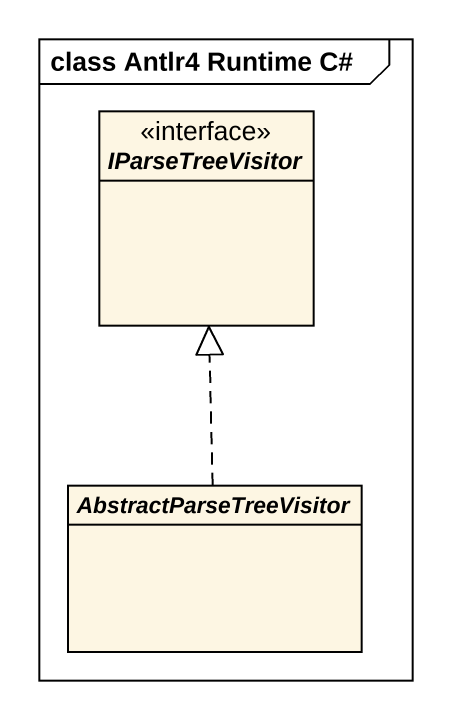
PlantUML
@startuml
mainframe class Antlr4 Runtime C#
hide circle
hide empty members
interface IParseTreeVisitor
abstract class AbstractParseTreeVisitor
AbstractParseTreeVisitor .up.|> IParseTreeVisitor
@enduml
